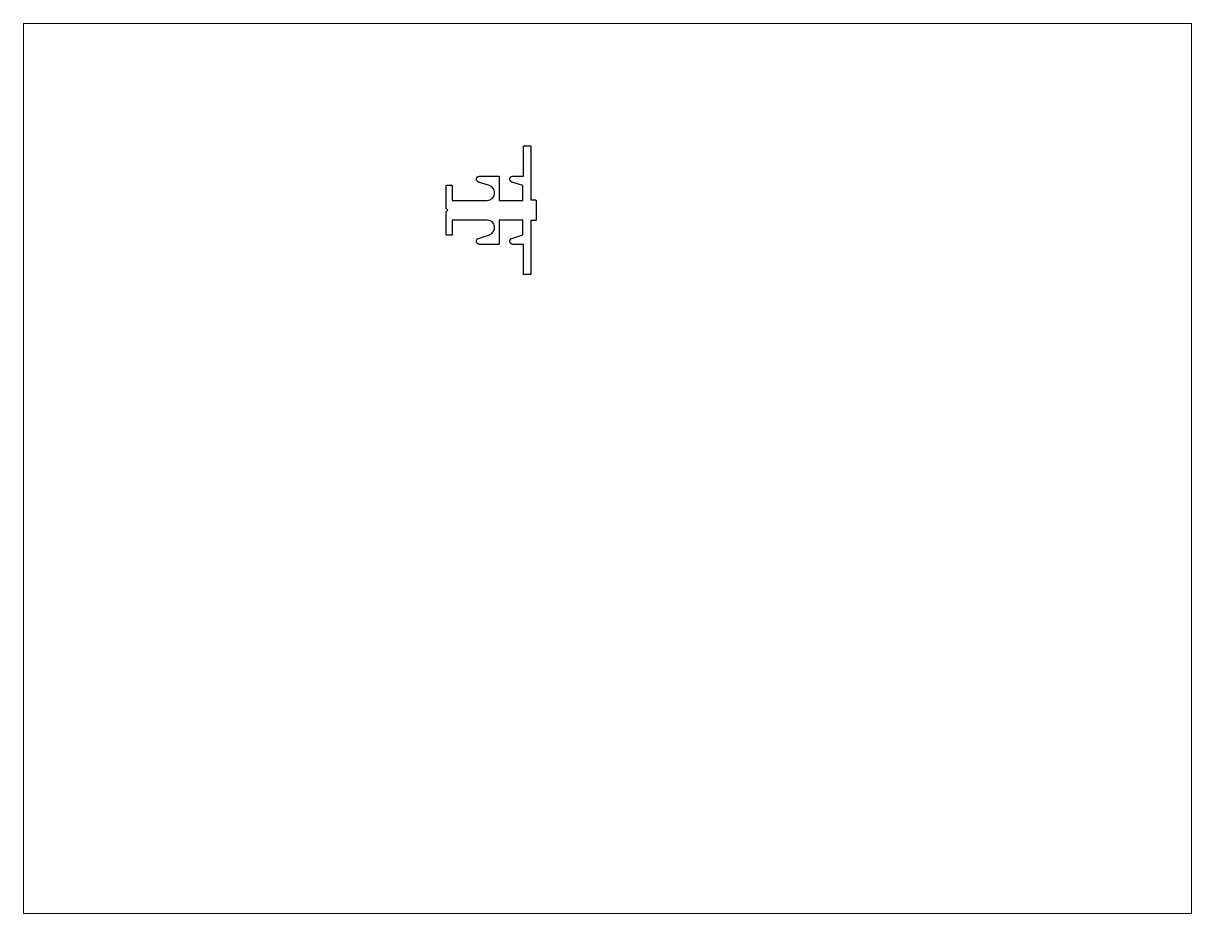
# Paper-space layout 'Layout1' of a CAD drawing. Extents: x 27 to 240, y 20 to 183.
# The model-space entities are those that its viewports show. They can reach past a viewport. Long polylines and large blocks are cut down to what shows.
import ezdxf

# ---------------------------------------------------------------- set-up
doc = ezdxf.new("R2010")
doc.units = 0
doc.header["$LTSCALE"] = 15
doc.layers.get('0').update_dxf_attribs({"linetype": 'CONTINUOUS'})

msp = doc.modelspace()

# ---------------------------------------------------------------- linework, layer by layer
msp.add_lwpolyline([(137.75, 215.55), (137.31, 215.99, -0.198912), (137.25, 216.13), (137.25, 223.6, -0.414214), (137.45, 223.8), (139.05, 223.8, -0.414214), (139.25, 223.6), (139.25, 218.8), (150.75, 218.8, 0.853254), (151.53, 223.68), (147.94, 224.85, -0.853254), (148.25, 226.8), (154.55, 226.8, -0.414214), (154.75, 226.6), (154.75, 218.8), (162.52, 218.8), (162.52, 223.68), (158.93, 224.85, -0.853254), (159.24, 226.8), (162.74, 226.8), (162.74, 236.6, -0.414214), (162.94, 236.8), (165.04, 236.8, -0.414214), (165.24, 236.6), (165.24, 218.95), (166.74, 218.95, -0.414214), (166.94, 218.75), (166.94, 212.35, -0.414214), (166.74, 212.15), (165.24, 212.15), (165.24, 194.5, -0.414214), (165.04, 194.3), (162.94, 194.3, -0.414214), (162.74, 194.5), (162.74, 204.3), (159.24, 204.3, -0.853254), (158.93, 206.25), (162.52, 207.42), (162.52, 212.3), (154.75, 212.3), (154.75, 204.5, -0.414214), (154.55, 204.3), (148.25, 204.3, -0.853254), (147.94, 206.25), (151.53, 207.42, 0.853254), (150.75, 212.3), (139.25, 212.3), (139.25, 207.5, -0.414214), (139.05, 207.3), (137.45, 207.3, -0.414214), (137.25, 207.5), (137.25, 214.97, -0.198912), (137.31, 215.11)], format="xyb", close=True)

psp = doc.layouts.get("Layout1")

# ---------------------------------------------------------------- viewports
at = {"layer": '0', "color": 0, "linetype": 'BYBLOCK', "ltscale": 0.05}
psp.add_viewport(center=(133.35, 101.6), size=(213.36, 162.56), view_center_point=(190.51, 130.3), view_height=293.8955, dxfattribs=at)

doc.saveas('drawing.dxf')
